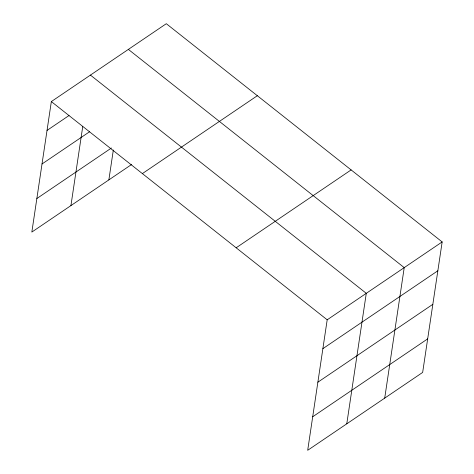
<?xml version="1.0" encoding="UTF-8"?>
<svg xmlns="http://www.w3.org/2000/svg" width="474" height="474" viewBox="0 0 474 474"><rect width="100%" height="100%" fill="white"/><g stroke="black" fill="none" stroke-linecap="round" stroke-linejoin="round"><path stroke-width="0.71" d="M442.159 241.93L327.19 319.808L307.691 450.3L422.66 372.422L442.159 241.93L166.309 23.7L51.34 101.578L31.841 232.07L131.511 164.555M70.928 205.592L82.743 126.552M108.866 179.895L113.333 149.997M346.778 423.821L366.284 293.329L90.433 75.099M384.716 398.119L404.221 267.626L128.371 49.403M47.033 130.427L69.02 115.532M42.02 163.968L89.675 131.689M36.854 198.529L111.431 148.007M142.372 173.597L257.341 95.712M236.165 247.789L351.127 169.911M322.883 348.657L437.846 270.773M317.87 382.198L432.833 304.32M312.704 416.759L427.672 338.88M51.34 101.578L327.19 319.808"/></g></svg>
